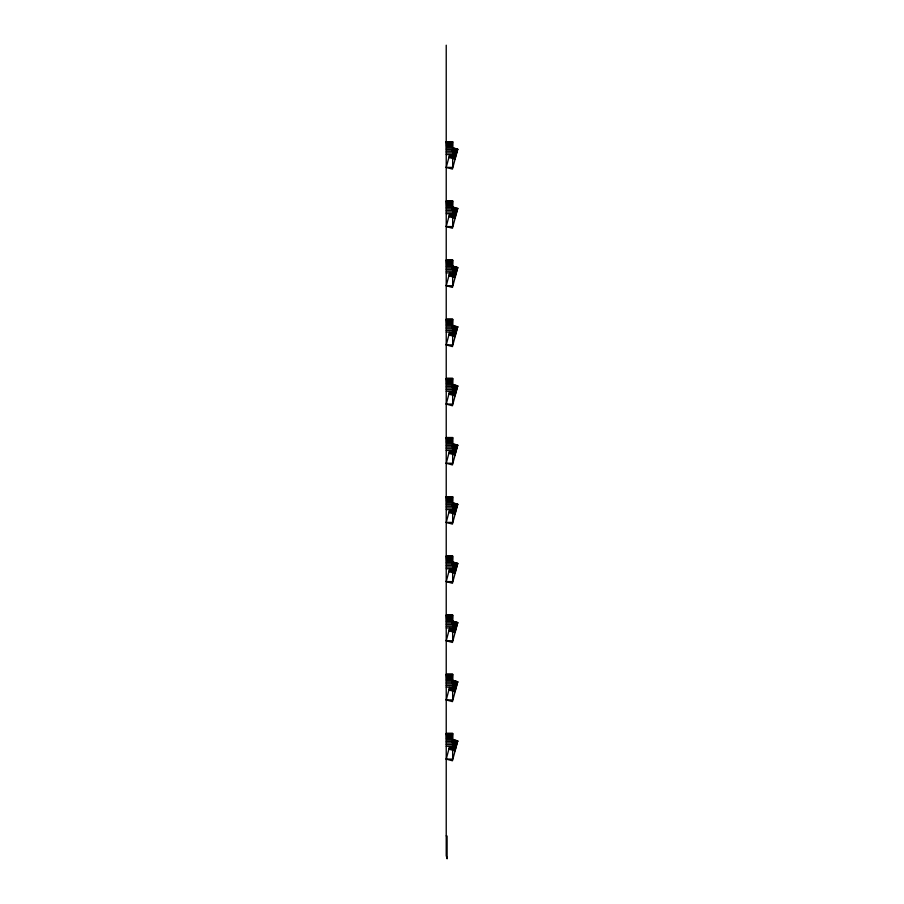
<?xml version="1.0" encoding="UTF-8"?>
<svg xmlns="http://www.w3.org/2000/svg" width="904" height="904" viewBox="0 0 904 904"><rect width="100%" height="100%" fill="white"/><g stroke="black" fill="none" stroke-linecap="round" stroke-linejoin="round"><path stroke-width="1.36" d="M452.802 147.849L457.774 149.183L452.441 169.071L446.226 167.398L449.57 154.923L455.785 156.584M457.774 208.361L452.441 228.237L446.226 226.576L449.57 214.09L455.785 215.751M452.802 266.194L457.774 267.527L452.441 287.404L446.226 285.743L449.57 273.257L455.785 274.929M457.774 326.694L452.441 346.582L446.226 344.91L449.57 332.435L455.785 334.096M452.802 384.539L457.774 385.872L452.441 405.749L446.226 404.088L449.57 391.601L455.785 393.263M457.774 445.039L452.441 464.916L446.226 463.255L449.57 450.768L455.785 452.441M452.802 502.884L457.774 504.206L452.441 524.094L446.226 522.422L449.57 509.946L455.785 511.607M452.802 562.051L457.774 563.384L452.441 583.261L446.226 581.6L449.57 569.113L455.785 570.774M452.802 621.217L457.774 622.551L452.441 642.428L446.226 640.766L449.57 628.291L455.785 629.952M452.802 680.396L457.774 681.729L452.441 701.606L446.226 699.945L449.57 687.458L455.785 689.119M452.802 739.562L457.774 740.896L452.441 760.772L446.226 759.111L449.57 746.625L455.785 748.297M446.226 141.679L452.667 141.679L452.667 167.398L446.226 167.398M446.226 141.826L452.667 141.826M446.226 142.199L452.667 142.199M446.226 142.764L452.667 142.764M446.226 143.521L452.667 143.521M446.226 144.459L452.667 144.459M446.226 145.555L452.667 145.555M446.226 146.81L452.667 146.81M446.226 148.188L452.667 148.188M446.226 149.68L452.667 149.68M446.226 151.25L452.667 151.25M446.226 152.878L452.667 152.878M446.226 154.539L452.667 154.539M446.226 200.846L452.667 201.004M446.226 201.366L452.667 201.366M446.226 201.931L452.667 201.931M446.226 202.688L452.667 202.688M446.226 203.626L452.667 203.626M446.226 204.733L452.667 204.733M446.226 205.976L452.667 205.976M446.226 207.366L452.667 207.366M446.226 208.847L452.667 208.847M446.226 210.417L452.667 210.417M446.226 212.044L452.667 212.044M446.226 213.706L452.667 213.706M446.226 226.576L452.667 226.576L452.667 200.846M446.226 260.013L452.667 260.013L452.667 285.743L446.226 285.743M446.226 260.171L452.667 260.171M446.226 260.533L452.667 260.533M446.226 261.098L452.667 261.098M446.226 261.855L452.667 261.855M446.226 262.793L452.667 262.793M446.226 263.9L452.667 263.9M446.226 265.154L452.667 265.154M446.226 266.533L452.667 266.533L457.661 267.934M446.226 268.025L452.667 268.025M446.226 269.584L452.667 269.584M446.226 271.223L452.667 271.223M446.226 272.884L452.667 272.884M446.226 319.191L452.667 319.191L452.667 344.91L446.226 344.91M446.226 319.349L452.667 319.349M446.226 319.711L452.667 319.711M446.226 320.276L452.667 320.276M446.226 321.033L452.667 321.033M446.226 321.971L452.667 321.971M446.226 323.067L452.667 323.067M446.226 324.321L452.667 324.321M446.226 325.7L452.667 325.7L457.661 327.101M446.226 327.191L452.667 327.191M446.226 328.762L452.667 328.762M446.226 330.389L452.667 330.389M446.226 332.05L452.667 332.05M446.226 378.358L452.667 378.358L452.667 404.088L446.226 404.088M446.226 378.516L452.667 378.516M446.226 378.878L452.667 378.878M446.226 379.443L452.667 379.443M446.226 380.2L452.667 380.2M446.226 381.138L452.667 381.138M446.226 382.245L452.667 382.245M446.226 383.499L452.667 383.499M446.226 384.878L452.667 384.878L457.661 386.268M446.226 386.358L452.667 386.358M446.226 387.929L452.667 387.929M446.226 389.556L452.667 389.556M446.226 391.217L452.667 391.217M446.226 437.525L452.667 437.525L452.667 463.255L446.226 463.255M446.226 437.683L452.667 437.683M446.226 438.044L452.667 438.044M446.226 438.609L452.667 438.609M446.226 439.367L452.667 439.367M446.226 440.304L452.667 440.304M446.226 441.412L452.667 441.412M446.226 442.666L452.667 442.666M446.226 444.045L452.667 444.045L457.661 445.446M446.226 445.536L452.667 445.536M446.226 447.107L452.667 447.107M446.226 448.734L452.667 448.734M446.226 450.395L452.667 450.395M446.226 496.703L452.667 496.703L452.667 522.422L446.226 522.422M446.226 496.861L452.667 496.861M446.226 497.223L452.667 497.223M446.226 497.788L452.667 497.788M446.226 498.545L452.667 498.545M446.226 499.483L452.667 499.483M446.226 500.579L452.667 500.579M446.226 501.833L452.667 501.833M446.226 503.212L452.667 503.212L457.661 504.613M446.226 504.703L452.667 504.703M446.226 506.274L452.667 506.274M446.226 507.901L452.667 507.901M446.226 509.562L452.667 509.562M446.226 555.87L452.667 555.87L452.667 581.6L446.226 581.6M446.226 556.389L452.667 556.389M446.226 556.954L452.667 556.954M446.226 557.712L452.667 557.712M446.226 558.649L452.667 558.649M446.226 559.757L452.667 559.757M446.226 561.011L452.667 561.011M446.226 562.39L452.667 562.39L457.661 563.78M446.226 563.87L452.667 563.87M446.226 565.441L452.667 565.441M446.226 567.068L452.667 567.068M446.226 568.729L452.667 568.729M446.226 615.036L452.667 615.036L452.667 640.766L446.226 640.766M446.226 615.195L452.667 615.195M446.226 615.567L452.667 615.567M446.226 616.132L452.667 616.132M446.226 616.89L452.667 616.89M446.226 617.827L452.667 617.827M446.226 618.924L452.667 618.924M446.226 620.178L452.667 620.178M446.226 621.556L452.667 621.556M446.226 623.048L452.667 623.048M446.226 624.619L452.667 624.619M446.226 626.246L452.667 626.246M446.226 627.907L452.667 627.907M446.226 674.214L452.667 674.214L452.667 699.945L446.226 699.945M446.226 674.373L452.667 674.373M446.226 674.734L452.667 674.734M446.226 675.299L452.667 675.299M446.226 676.056L452.667 676.056M446.226 676.994L452.667 676.994M446.226 678.102L452.667 678.102M446.226 679.345L452.667 679.345M446.226 680.723L452.667 680.723M446.226 682.215L452.667 682.215M446.226 683.786L452.667 683.786M446.226 685.413L452.667 685.413M446.226 687.074L452.667 687.074M446.226 733.381L452.667 733.381L452.667 759.111L446.226 759.111M446.226 733.539L452.667 733.539M446.226 733.901L452.667 733.901M446.226 734.466L452.667 734.466M446.226 735.223L452.667 735.223M446.226 736.161L452.667 736.161M446.226 737.269L452.667 737.269M446.226 738.523L452.667 738.523M446.226 739.901L452.667 739.901M446.226 741.382L452.667 741.382M446.226 742.952L452.667 742.952M446.226 744.591L452.667 744.591M446.226 746.252L452.667 746.252M452.768 147.973L457.74 149.307M452.689 148.256L457.661 149.589M452.576 148.697L457.548 150.019M452.418 149.273L457.39 150.606M452.226 150.007L457.198 151.33M452 150.855L456.961 152.188M452.983 152.154L456.701 153.149M452.689 153.217L456.418 154.222M452.384 154.369L456.113 155.375M449.243 156.177L455.446 157.838M448.892 157.465L455.107 159.127M452.802 207.027L457.74 208.474M452.689 207.423L457.661 208.756M452.576 207.863L457.548 209.197M452.418 208.451L457.39 209.784M452.226 209.174L457.198 210.508M452 210.022L456.961 211.355M452.983 211.321L456.701 212.327M452.689 212.395L456.418 213.389M452.384 213.547L456.113 214.542M449.243 215.344L455.446 217.016M448.892 216.632L455.107 218.293M452.768 266.318L457.74 267.652M452.576 267.03L457.548 268.364M452.418 267.618L457.39 268.951M452.226 268.341L457.198 269.674M452 269.2L456.961 270.533M452.983 270.499L456.701 271.494M452.689 271.562L456.418 272.567M452.384 272.714L456.113 273.709M449.243 274.522L455.446 276.183M448.892 275.799L455.107 277.471M452.768 325.485L457.74 326.819M452.576 326.208L457.548 327.542M452.418 326.796L457.39 328.118M452.226 327.519L457.198 328.853M452 328.367L456.961 329.7M452.983 329.666L456.701 330.672M452.689 330.74L456.418 331.734M452.384 331.881L456.113 332.887M449.243 333.689L455.446 335.35M448.892 334.977L455.107 336.638M452.768 384.663L457.74 385.985M452.576 385.375L457.548 386.709M452.418 385.963L457.39 387.296M452.226 386.686L457.198 388.019M452 387.533L456.961 388.867M452.983 388.844L456.701 389.839M452.689 389.906L456.418 390.901M452.384 391.059L456.113 392.053M449.243 392.856L455.446 394.528M448.892 394.144L455.107 395.805M452.802 443.706L457.74 445.163M452.576 444.542L457.548 445.875M452.418 445.13L457.39 446.463M452.226 445.853L457.198 447.186M452 446.712L456.961 448.045M452.983 448.011L456.701 449.005M452.689 449.073L456.418 450.079M452.384 450.226L456.113 451.22M449.243 452.034L455.446 453.695M448.892 453.311L455.107 454.983M452.768 502.997L457.74 504.33M452.576 503.72L457.548 505.053M452.418 504.308L457.39 505.63M452.226 505.031L457.198 506.364M452 505.878L456.961 507.212M452.983 507.178L456.701 508.184M452.689 508.251L456.418 509.246M452.384 509.393L456.113 510.398M449.243 511.201L455.446 512.862M448.892 512.489L455.107 514.15M452.768 562.175L457.74 563.508M452.576 562.887L457.548 564.22M452.418 563.474L457.39 564.808M452.226 564.198L457.198 565.531M452 565.056L456.961 566.379M452.983 566.356L456.701 567.35M452.689 567.418L456.418 568.413M452.384 568.571L456.113 569.565M449.243 570.379L455.446 572.04M448.892 571.656L455.107 573.317M452.768 621.342L457.74 622.675M452.689 621.624L457.661 622.958M452.576 622.065L457.548 623.387M452.418 622.641L457.39 623.975M452.226 623.364L457.198 624.698M452 624.223L456.961 625.557M452.983 625.523L456.701 626.517M452.689 626.585L456.418 627.591M452.384 627.738L456.113 628.732M449.243 629.546L455.446 631.207M448.892 630.822L455.107 632.495M452.768 680.509L457.74 681.842M452.689 680.791L457.661 682.124M452.576 681.232L457.548 682.565M452.418 681.819L457.39 683.153M452.226 682.543L457.198 683.876M452 683.39L456.961 684.723M452.983 684.69L456.701 685.695M452.689 685.763L456.418 686.757M452.384 686.904L456.113 687.91M449.243 688.712L455.446 690.385M448.892 690.001L455.107 691.662M452.768 739.687L457.74 741.02M452.689 739.969L457.661 741.291M452.576 740.399L457.548 741.732M452.418 740.986L457.39 742.32M452.226 741.709L457.198 743.043M452 742.568L456.961 743.902M452.983 743.868L456.701 744.862M452.689 744.93L456.418 745.936M452.384 746.082L456.113 747.077M449.243 747.89L455.446 749.552M448.892 749.167L455.107 750.84M446.226 835.872L447.096 836.076L447.096 858.8L446.226 855.579L446.226 45.2"/></g></svg>
